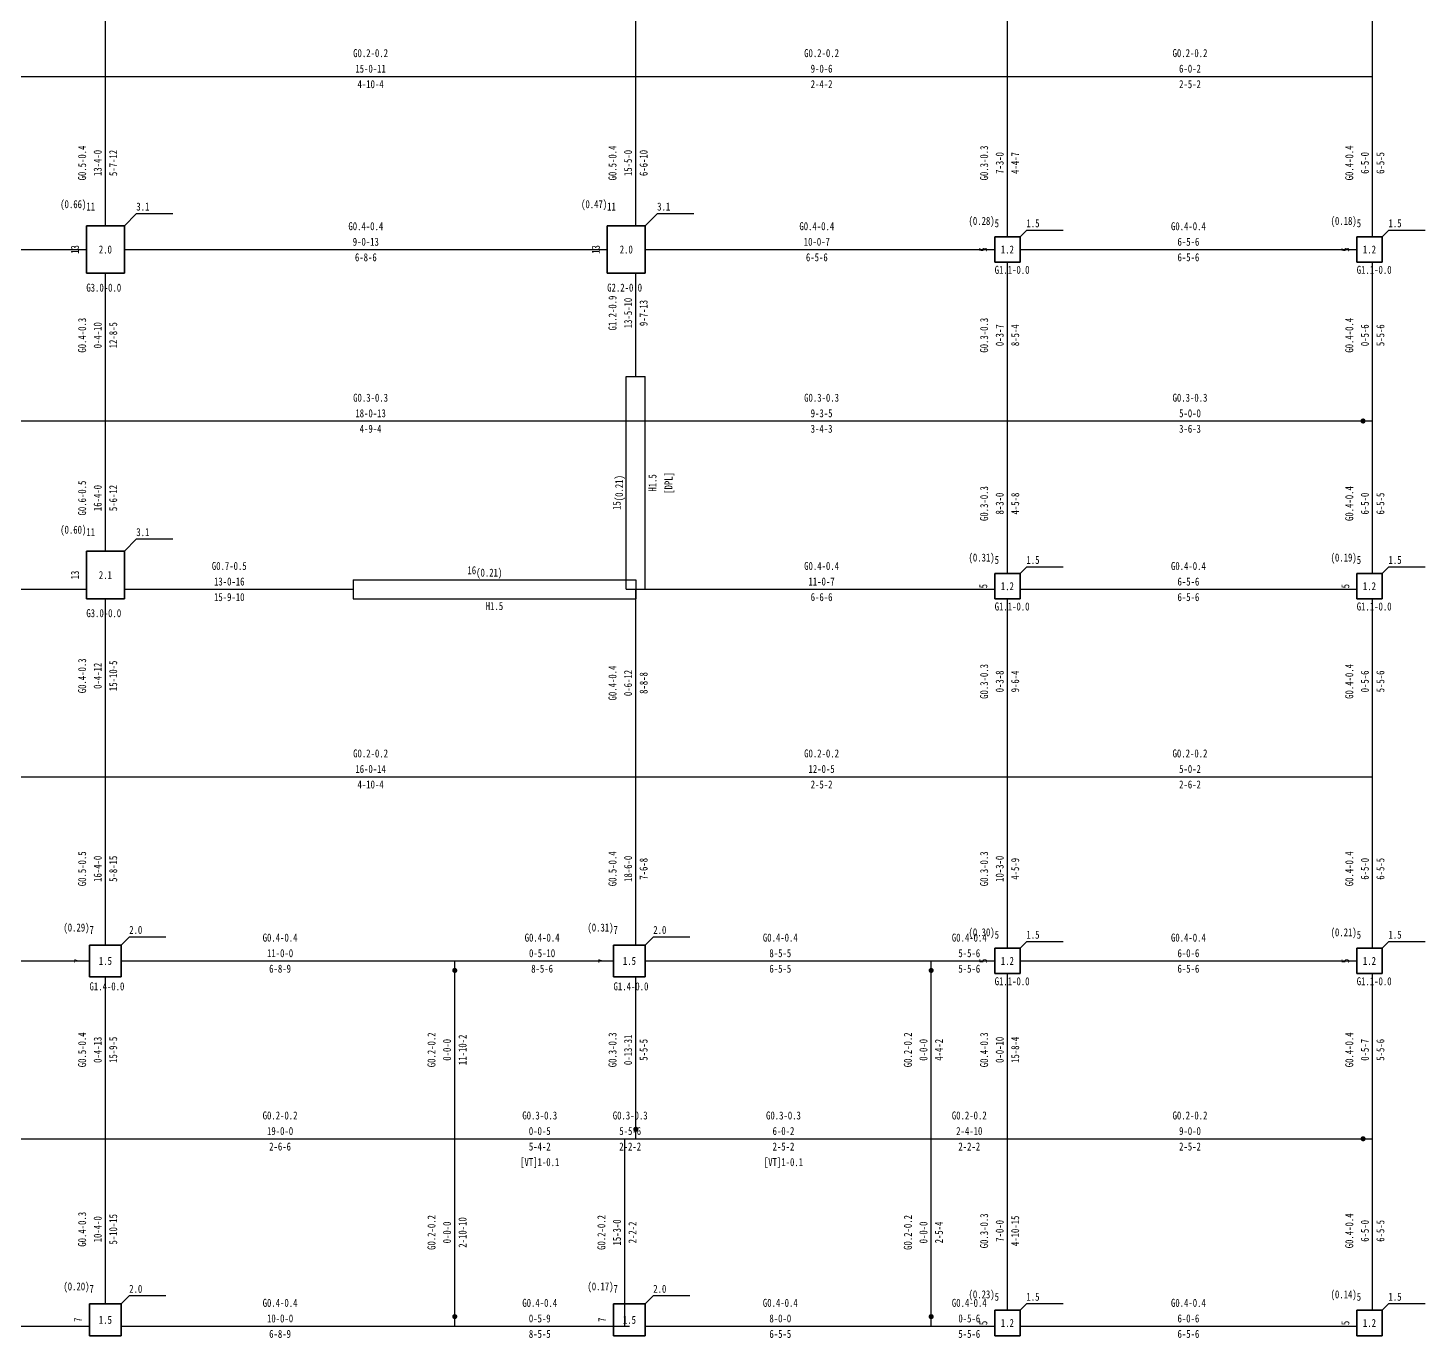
# Model space of a CAD drawing. Header units: millimetres. Extents: x -1455 to 850709, y 32926 to 221881.
# Drawn here: x 51281 to 73276, y 119863 to 140488 of the extents above; entities that cross this region are included whole.
import ezdxf
from ezdxf.enums import TextEntityAlignment as Align

# ---------------------------------------------------------------- set-up
doc = ezdxf.new("R2010")
doc.units = ezdxf.units.MM
for name, color, linetype, lineweight in [('层15100', 134, 'Continuous', 25), ('层15101', 52, 'Continuous', 25), ('层15103', 84, 'Continuous', 25), ('层15220', 4, 'Continuous', 25), ('层15221', 2, 'Continuous', 25), ('层15223', 3, 'Continuous', 25)]:
    doc.layers.add(name, color=color, linetype=linetype, lineweight=lineweight)
doc.styles.add('宋体', font='')
doc.styles.get('宋体').set_extended_font_data('宋体')

# ---------------------------------------------------------------- blocks, each defined once
blk = doc.blocks.new('2FLOOR')
at = {"layer": '层15100'}
for p, q in [((66.7, 19.725), (66.7, 22.25)), ((72.45, 19.725), (72.449, 22.25)), ((52.5, 19.725), (52.5, 22.05)), ((60.85, 19.725), (60.85, 22.075)), ((52.5, 17.375), (52.5, 19.725)), ((60.85, 17.375), (60.85, 19.725)), ((66.7, 17.2), (66.7, 19.725)), ((72.449, 17.2), (72.45, 19.725)), ((44.4, 17), (52.2, 17)), ((52.8, 17), (60.4, 17)), ((61, 17), (66.5, 17)), ((66.9, 17), (72.2, 17)), ((66.7, 14.3), (66.7, 16.8)), ((72.45, 14.3), (72.449, 16.8)), ((52.5, 14.3), (52.5, 16.625)), ((52.5, 12.25), (52.5, 14.3)), ((66.7, 11.9), (66.7, 14.3)), ((72.449, 11.9), (72.45, 14.3)), ((44.4, 11.651), (52.2, 11.651)), ((52.5, 8.7), (52.5, 11.5)), ((52.8, 11.651), (56.4, 11.65)), ((60.85, 11.65), (66.5, 11.651)), ((60.85, 8.7), (60.85, 11.65)), ((66.7, 8.7), (66.7, 11.5)), ((66.9, 11.65), (72.2, 11.65)), ((72.45, 8.7), (72.449, 11.5)), ((52.5, 6.05), (52.5, 8.7)), ((60.85, 6.05), (60.85, 8.7)), ((66.7, 6), (66.7, 8.7)), ((72.449, 6), (72.45, 8.7)), ((44.35, 5.8), (52.25, 5.8)), ((52.75, 5.8), (58, 5.8)), ((58, 5.8), (60.5, 5.8)), ((61, 5.8), (65.5, 5.8)), ((65.5, 5.8), (66.5, 5.8)), ((66.9, 5.8), (72.2, 5.8)), ((52.5, 3), (52.5, 5.55)), ((66.7, 3), (66.7, 5.6)), ((72.45, 3), (72.449, 5.6)), ((52.5, 0.4), (52.5, 3)), ((66.7, 0.3), (66.7, 3)), ((72.449, 0.3), (72.45, 3)), ((44.35, 0.05), (52.25, 0.05)), ((52.75, 0.05), (58, 0.05)), ((58, 0.05), (60.675, 0.05)), ((61, 0.05), (65.5, 0.05)), ((65.5, 0.05), (66.5, 0.05)), ((66.9, 0.05), (72.2, 0.05))]:
    blk.add_line(p, q, dxfattribs=at)
at = {"layer": '层15100', "color": 4}
for p, q in [((44.1, 19.725), (52.5, 19.725)), ((52.5, 19.725), (60.85, 19.725)), ((60.85, 19.725), (66.7, 19.725)), ((66.7, 19.725), (72.45, 19.725)), ((44.1, 14.3), (52.5, 14.3)), ((52.5, 14.3), (60.85, 14.3)), ((60.85, 14.3), (66.7, 14.3)), ((66.7, 14.3), (72.45, 14.3)), ((44.1, 8.7), (52.5, 8.7)), ((52.5, 8.7), (60.85, 8.7)), ((60.85, 8.7), (66.7, 8.7)), ((66.7, 8.7), (72.45, 8.7)), ((58, 3), (58, 5.8)), ((65.5, 3), (65.5, 5.8)), ((60.85, 3), (60.85, 5.55)), ((44.1, 3), (52.5, 3)), ((52.5, 3), (58, 3)), ((58, 0.05), (58, 3)), ((58, 3), (60.675, 3)), ((60.675, 0.05), (60.675, 3)), ((60.675, 3), (60.85, 3)), ((60.85, 3), (65.5, 3)), ((65.5, 0.05), (65.5, 3)), ((65.5, 3), (66.7, 3)), ((66.7, 3), (72.45, 3)), ((60.675, 0.05), (60.75, 0.05))]:
    blk.add_line(p, q, dxfattribs=at)
at = {"layer": '层15100', "color": 2}
blk.add_line((60.85, 15), (60.85, 16.625), dxfattribs=at)
at = {"layer": '层15100', "color": 1, "linetype": 'Continuous', "const_width": 0.04}
for points in [[(72.32, 14.3, 1), (72.28, 14.3, 1)], [(58.02, 5.65, 1), (57.98, 5.65, 1)], [(65.52, 5.65, 1), (65.48, 5.65, 1)], [(60.87, 3.15, 1), (60.83, 3.15, 1)], [(72.32, 3, 1), (72.28, 3, 1)], [(58.02, 0.2, 1), (57.98, 0.2, 1)], [(65.52, 0.2, 1), (65.48, 0.2, 1)]]:
    blk.add_lwpolyline(points, format="xyb", close=True, dxfattribs=at)
at = {"layer": '层15103'}
for p, q in [((60.7, 14.3), (60.7, 15)), ((60.7, 15), (61, 15)), ((61, 14.3), (61, 15)), ((60.7, 11.65), (60.7, 14.3)), ((61, 11.65), (61, 14.3)), ((56.4, 11.8), (60.85, 11.8)), ((56.4, 11.8), (56.4, 11.5)), ((60.85, 11.8), (60.85, 11.5)), ((56.4, 11.5), (60.85, 11.5)), ((60.7, 11.65), (61, 11.65))]:
    blk.add_line(p, q, dxfattribs=at)
at = {"layer": '层15221'}
for p, q in [((52.8, 17.375), (52.987, 17.562)), ((53.563, 17.562), (52.987, 17.562)), ((61, 17.375), (61.187, 17.562)), ((61.763, 17.562), (61.187, 17.562)), ((66.9, 17.2), (67, 17.3)), ((67.576, 17.3), (67, 17.3)), ((72.6, 17.2), (72.7, 17.3)), ((73.276, 17.3), (72.7, 17.3)), ((52.8, 12.25), (52.987, 12.438)), ((53.563, 12.438), (52.987, 12.438)), ((66.9, 11.9), (67, 12)), ((67.576, 12), (67, 12)), ((72.6, 11.9), (72.7, 12)), ((73.276, 12), (72.7, 12)), ((52.75, 6.05), (52.875, 6.175)), ((53.451, 6.175), (52.875, 6.175)), ((61, 6.05), (61.125, 6.175)), ((61.701, 6.175), (61.125, 6.175)), ((66.9, 6), (67, 6.1)), ((67.576, 6.1), (67, 6.1)), ((72.6, 6), (72.7, 6.1)), ((73.276, 6.1), (72.7, 6.1)), ((52.75, 0.4), (52.875, 0.525)), ((53.451, 0.525), (52.875, 0.525)), ((61, 0.4), (61.125, 0.525)), ((61.701, 0.525), (61.125, 0.525)), ((66.9, 0.3), (67, 0.4)), ((67.576, 0.4), (67, 0.4)), ((72.6, 0.3), (72.7, 0.4)), ((73.276, 0.4), (72.7, 0.4))]:
    blk.add_line(p, q, dxfattribs=at)
at = {"layer": '层15220', "style": '宋体', "width": 0.8}
for s, p in [('G0.2-0.2', (56.675, 20.092)), ('G0.2-0.2', (63.775, 20.092)), ('G0.2-0.2', (69.575, 20.092)), ('15-0-11', (56.675, 19.847)), ('9-0-6', (63.775, 19.847)), ('6-0-2', (69.575, 19.847)), ('4-10-4', (56.675, 19.603)), ('2-4-2', (63.775, 19.603)), ('2-5-2', (69.575, 19.603)), ('G0.4-0.4', (56.6, 17.367)), ('G0.4-0.4', (63.7, 17.367)), ('G0.4-0.4', (69.55, 17.367)), ('9-0-13', (56.6, 17.122)), ('10-0-7', (63.7, 17.122)), ('6-5-6', (69.55, 17.122)), ('6-8-6', (56.6, 16.878)), ('6-5-6', (63.7, 16.878)), ('6-5-6', (69.55, 16.878)), ('G0.3-0.3', (56.675, 14.667)), ('G0.3-0.3', (63.775, 14.667)), ('G0.3-0.3', (69.575, 14.667)), ('18-0-13', (56.675, 14.422)), ('9-3-5', (63.775, 14.422)), ('5-0-0', (69.575, 14.422)), ('4-9-4', (56.675, 14.178)), ('3-4-3', (63.775, 14.178)), ('3-6-3', (69.575, 14.178)), ('G0.7-0.5', (54.45, 12.018)), ('G0.4-0.4', (63.775, 12.018)), ('G0.4-0.4', (69.55, 12.017)), ('13-0-16', (54.45, 11.773)), ('11-0-7', (63.775, 11.773)), ('6-5-6', (69.55, 11.772)), ('15-9-10', (54.45, 11.528)), ('6-6-6', (63.775, 11.528)), ('6-5-6', (69.55, 11.528)), ('G0.2-0.2', (56.675, 9.067)), ('G0.2-0.2', (63.775, 9.067)), ('G0.2-0.2', (69.575, 9.067)), ('16-0-14', (56.675, 8.822)), ('12-0-5', (63.775, 8.822)), ('5-0-2', (69.575, 8.822)), ('4-10-4', (56.675, 8.578)), ('2-5-2', (63.775, 8.578)), ('2-6-2', (69.575, 8.578)), ('G0.4-0.4', (55.25, 6.167)), ('G0.4-0.4', (59.375, 6.167)), ('G0.4-0.4', (63.125, 6.167)), ('G0.4-0.4', (66.1, 6.167)), ('G0.4-0.4', (69.55, 6.167)), ('11-0-0', (55.25, 5.922)), ('0-5-10', (59.375, 5.922)), ('8-5-5', (63.125, 5.922)), ('5-5-6', (66.1, 5.922)), ('6-0-6', (69.55, 5.922)), ('6-8-9', (55.25, 5.678)), ('8-5-6', (59.375, 5.678)), ('6-5-5', (63.125, 5.678)), ('5-5-6', (66.1, 5.678)), ('6-5-6', (69.55, 5.678)), ('G0.2-0.2', (55.25, 3.367)), ('G0.3-0.3', (59.338, 3.367)), ('G0.3-0.3', (60.762, 3.367)), ('G0.3-0.3', (63.175, 3.367)), ('G0.2-0.2', (66.1, 3.367)), ('G0.2-0.2', (69.575, 3.367)), ('19-0-0', (55.25, 3.122)), ('0-0-5', (59.338, 3.122)), ('5-5-6', (60.762, 3.122)), ('6-0-2', (63.175, 3.122)), ('2-4-10', (66.1, 3.122)), ('9-0-0', (69.575, 3.122)), ('2-6-6', (55.25, 2.878)), ('5-4-2', (59.338, 2.878)), ('2-2-2', (60.762, 2.878)), ('2-5-2', (63.175, 2.878)), ('2-2-2', (66.1, 2.878)), ('2-5-2', (69.575, 2.878)), ('[VT]1-0.1', (59.338, 2.633)), ('[VT]1-0.1', (63.175, 2.633)), ('G0.4-0.4', (55.25, 0.417)), ('G0.4-0.4', (59.338, 0.417)), ('G0.4-0.4', (63.125, 0.417)), ('G0.4-0.4', (66.1, 0.417)), ('G0.4-0.4', (69.55, 0.417)), ('10-0-0', (55.25, 0.172)), ('0-5-9', (59.338, 0.172)), ('8-0-0', (63.125, 0.172)), ('0-5-6', (66.1, 0.172)), ('6-0-6', (69.55, 0.172)), ('6-8-9', (55.25, -0.072)), ('8-5-5', (59.338, -0.072)), ('6-5-5', (63.125, -0.072)), ('5-5-6', (66.1, -0.072)), ('6-5-6', (69.55, -0.072))]:
    blk.add_text(s, height=0.126, dxfattribs=at).set_placement(p, align=Align.MIDDLE_CENTER)
for s, rotation, p in [('G0.5-0.4', 89.9997, (52.133, 18.362)), ('13-4-0', 89.9997, (52.378, 18.362)), ('5-7-12', 89.9997, (52.622, 18.362)), ('G0.5-0.4', 89.9997, (60.483, 18.362)), ('15-5-0', 89.9997, (60.728, 18.362)), ('6-6-10', 89.9997, (60.972, 18.362)), ('G0.3-0.3', 89.9997, (66.333, 18.362)), ('7-3-0', 89.9997, (66.578, 18.362)), ('4-4-7', 89.9997, (66.822, 18.362)), ('G0.4-0.4', 89.98, (72.082, 18.363)), ('6-5-0', 89.98, (72.327, 18.363)), ('6-5-5', 89.98, (72.572, 18.362)), ('G1.2-0.9', 89.9997, (60.483, 16)), ('13-5-10', 89.9997, (60.728, 16)), ('9-7-13', 89.9997, (60.972, 16)), ('G0.4-0.3', 89.9997, (52.133, 15.65)), ('0-4-10', 89.9997, (52.378, 15.65)), ('12-8-5', 89.9997, (52.622, 15.65)), ('G0.3-0.3', 89.9997, (66.333, 15.65)), ('G0.4-0.4', 90.0194, (72.082, 15.65)), ('0-3-7', 89.9997, (66.578, 15.65)), ('8-5-4', 89.9997, (66.822, 15.65)), ('0-5-6', 90.0194, (72.327, 15.65)), ('5-5-6', 90.0194, (72.572, 15.65)), ('G0.6-0.5', 89.9997, (52.133, 13.087)), ('16-4-0', 89.9997, (52.378, 13.087)), ('5-6-12', 89.9997, (52.622, 13.087)), ('G0.3-0.3', 89.9997, (66.333, 13)), ('G0.4-0.4', 89.98, (72.082, 13)), ('8-3-0', 89.9997, (66.578, 13)), ('4-5-8', 89.9997, (66.822, 13)), ('6-5-0', 89.98, (72.327, 13)), ('6-5-5', 89.98, (72.572, 13)), ('G0.4-0.3', 89.9997, (52.133, 10.288)), ('0-4-12', 89.9997, (52.378, 10.288)), ('15-10-5', 89.9997, (52.622, 10.288)), ('G0.4-0.4', 89.9997, (60.483, 10.175)), ('0-6-12', 89.9997, (60.728, 10.175)), ('8-8-8', 89.9997, (60.972, 10.175)), ('G0.3-0.3', 89.9997, (66.333, 10.2)), ('0-3-8', 89.9997, (66.578, 10.2)), ('9-6-4', 89.9997, (66.822, 10.2)), ('G0.4-0.4', 90.0194, (72.082, 10.2)), ('0-5-6', 90.0194, (72.327, 10.2)), ('5-5-6', 90.0194, (72.572, 10.2)), ('G0.5-0.5', 89.9997, (52.133, 7.25)), ('G0.5-0.4', 89.9997, (60.483, 7.25)), ('G0.3-0.3', 89.9997, (66.333, 7.25)), ('G0.4-0.4', 89.98, (72.082, 7.25)), ('16-4-0', 89.9997, (52.378, 7.25)), ('5-8-15', 89.9997, (52.622, 7.25)), ('18-6-0', 89.9997, (60.728, 7.25)), ('7-6-8', 89.9997, (60.972, 7.25)), ('10-3-0', 89.9997, (66.578, 7.25)), ('4-5-9', 89.9997, (66.822, 7.25)), ('6-5-0', 89.98, (72.327, 7.25)), ('6-5-5', 89.98, (72.572, 7.25)), ('G0.5-0.4', 89.9997, (52.133, 4.4)), ('G0.2-0.2', 89.9997, (57.633, 4.4)), ('11-10-2', 89.9997, (58.122, 4.4)), ('G0.3-0.3', 89.9997, (60.483, 4.4)), ('0-13-31', 89.9997, (60.728, 4.4)), ('G0.2-0.2', 89.9997, (65.133, 4.4)), ('G0.4-0.3', 89.9997, (66.333, 4.4)), ('G0.4-0.4', 90.0194, (72.082, 4.4)), ('0-4-13', 89.9997, (52.378, 4.4)), ('15-9-5', 89.9997, (52.622, 4.4)), ('0-0-0', 89.9997, (57.878, 4.4)), ('5-5-5', 89.9997, (60.972, 4.4)), ('0-0-0', 89.9997, (65.378, 4.4)), ('4-4-2', 89.9997, (65.622, 4.4)), ('0-0-10', 89.9997, (66.578, 4.4)), ('15-8-4', 89.9997, (66.822, 4.4)), ('0-5-7', 90.0194, (72.327, 4.4)), ('5-5-6', 90.0194, (72.572, 4.4)), ('G0.4-0.3', 89.9997, (52.133, 1.575)), ('10-4-0', 89.9997, (52.378, 1.575)), ('5-10-15', 89.9997, (52.622, 1.575)), ('G0.2-0.2', 89.9997, (57.633, 1.525)), ('G0.2-0.2', 89.9997, (60.308, 1.525)), ('G0.2-0.2', 89.9997, (65.133, 1.525)), ('G0.3-0.3', 89.9997, (66.333, 1.55)), ('4-10-15', 89.9997, (66.822, 1.55)), ('G0.4-0.4', 89.98, (72.082, 1.55)), ('0-0-0', 89.9997, (57.878, 1.525)), ('2-10-10', 89.9997, (58.122, 1.525)), ('15-3-0', 89.9997, (60.553, 1.525)), ('2-2-2', 89.9997, (60.797, 1.525)), ('0-0-0', 89.9997, (65.378, 1.525)), ('2-5-4', 89.9997, (65.622, 1.525)), ('7-0-0', 89.9997, (66.578, 1.55)), ('6-5-0', 89.98, (72.327, 1.55)), ('6-5-5', 89.98, (72.572, 1.55))]:
    blk.add_text(s, height=0.126, rotation=rotation, dxfattribs=at).set_placement(p, align=Align.MIDDLE_CENTER)
at = {"layer": '层15221', "style": '宋体', "width": 0.8}
for s, p in [('(0.66)', (52.2, 17.613)), ('(0.47)', (60.4, 17.613)), ('(0.28)', (66.5, 17.35)), ('(0.18)', (72.2, 17.35)), ('(0.60)', (52.2, 12.488)), ('(0.31)', (66.5, 12.05)), ('(0.19)', (72.2, 12.05)), ('(0.29)', (52.25, 6.225)), ('(0.31)', (60.5, 6.225)), ('(0.30)', (66.5, 6.15)), ('(0.21)', (72.2, 6.15)), ('(0.20)', (52.25, 0.575)), ('(0.17)', (60.5, 0.575)), ('(0.23)', (66.5, 0.45)), ('(0.14)', (72.2, 0.45))]:
    blk.add_text(s, height=0.126, dxfattribs=at).set_placement(p, align=Align.BOTTOM_RIGHT)
for s, p in [('11', (52.2, 17.613)), ('3.1', (52.987, 17.613)), ('11', (60.4, 17.613)), ('3.1', (61.187, 17.613)), ('5', (66.5, 17.35)), ('1.5', (67, 17.35)), ('5', (72.2, 17.35)), ('1.5', (72.7, 17.35)), ('11', (52.2, 12.488)), ('3.1', (52.987, 12.488)), ('5', (66.5, 12.05)), ('1.5', (67, 12.05)), ('5', (72.2, 12.05)), ('1.5', (72.7, 12.05)), ('7', (52.25, 6.225)), ('2.0', (52.875, 6.225)), ('7', (60.5, 6.225)), ('2.0', (61.125, 6.225)), ('5', (66.5, 6.15)), ('1.5', (67, 6.15)), ('5', (72.2, 6.15)), ('1.5', (72.7, 6.15)), ('7', (52.25, 0.575)), ('2.0', (52.875, 0.575)), ('7', (60.5, 0.575)), ('2.0', (61.125, 0.575)), ('5', (66.5, 0.45)), ('1.5', (67, 0.45)), ('5', (72.2, 0.45)), ('1.5', (72.7, 0.45))]:
    blk.add_text(s, height=0.126, dxfattribs=at).set_placement(p)
for s, p in [('13', (52.02, 17)), ('13', (60.22, 17)), ('5', (66.32, 17)), ('5', (72.02, 17)), ('13', (52.02, 11.875)), ('5', (66.32, 11.7)), ('5', (72.02, 11.7)), ('7', (52.07, 5.8)), ('7', (60.32, 5.8)), ('5', (66.32, 5.8)), ('5', (72.02, 5.8)), ('7', (52.07, 0.15)), ('7', (60.32, 0.15)), ('5', (66.32, 0.1)), ('5', (72.02, 0.1))]:
    blk.add_text(s, height=0.126, rotation=89.9997, dxfattribs=at).set_placement(p, align=Align.MIDDLE_CENTER)
for s, p in [('2.0', (52.5, 17)), ('2.0', (60.7, 17)), ('1.2', (66.7, 17)), ('1.2', (72.4, 17)), ('2.1', (52.5, 11.875)), ('1.2', (66.7, 11.7)), ('1.2', (72.4, 11.7)), ('1.5', (52.5, 5.8)), ('1.5', (60.75, 5.8)), ('1.2', (66.7, 5.8)), ('1.2', (72.4, 5.8)), ('1.5', (52.5, 0.15)), ('1.5', (60.75, 0.15)), ('1.2', (66.7, 0.1)), ('1.2', (72.4, 0.1))]:
    blk.add_text(s, height=0.126, dxfattribs=at).set_placement(p, align=Align.MIDDLE_CENTER)
for s, p in [('G1.1-0.0', (66.5, 16.68)), ('G1.1-0.0', (72.2, 16.68)), ('G3.0-0.0', (52.2, 16.4)), ('G2.2-0.0', (60.4, 16.4)), ('G1.1-0.0', (66.5, 11.38)), ('G1.1-0.0', (72.2, 11.38)), ('G3.0-0.0', (52.2, 11.275)), ('G1.1-0.0', (66.5, 5.48)), ('G1.1-0.0', (72.2, 5.48)), ('G1.4-0.0', (52.25, 5.4)), ('G1.4-0.0', (60.5, 5.4))]:
    blk.add_text(s, height=0.126, dxfattribs=at).set_placement(p, align=Align.MIDDLE_LEFT)
at = {"layer": '层15223', "style": '宋体', "width": 0.8}
blk.add_text('(0.21)', height=0.126, rotation=89.9997, dxfattribs=at).set_placement((60.65, 13.037))
for s, p in [('H1.5', (61.05, 13.325)), ('[DPL]', (61.302, 13.325))]:
    blk.add_text(s, height=0.126, rotation=89.9997, dxfattribs=at).set_placement(p, align=Align.TOP_CENTER)
blk.add_text('15', height=0.126, rotation=89.9997, dxfattribs=at).set_placement((60.65, 13.037), align=Align.BOTTOM_RIGHT)
blk.add_text('16', height=0.126, dxfattribs=at).set_placement((58.337, 11.85), align=Align.BOTTOM_RIGHT)
blk.add_text('(0.21)', height=0.126, dxfattribs=at).set_placement((58.337, 11.85))
blk.add_text('H1.5', height=0.126, dxfattribs=at).set_placement((58.625, 11.45), align=Align.TOP_CENTER)
at = {"layer": '层15101'}
mesh = blk.add_polyface(dxfattribs=at)
corners = [(52.2, 16.625), (52.8, 16.625), (52.8, 16.625), (52.2, 16.625), (52.8, 16.625), (52.8, 17.375), (52.8, 17.375), (52.8, 16.625), (52.8, 17.375), (52.2, 17.375), (52.2, 17.375), (52.8, 17.375), (52.2, 17.375), (52.2, 16.625), (52.2, 16.625), (52.2, 17.375)]
mesh.append_faces([[corners[k] for k in face] for face in [(0, 1, 2, 3), (4, 5, 6, 7), (8, 9, 10, 11), (12, 13, 14, 15)]])
mesh = blk.add_polyface(dxfattribs=at)
corners = [(60.4, 16.625), (61, 16.625), (61, 16.625), (60.4, 16.625), (61, 16.625), (61, 17.375), (61, 17.375), (61, 16.625), (61, 17.375), (60.4, 17.375), (60.4, 17.375), (61, 17.375), (60.4, 17.375), (60.4, 16.625), (60.4, 16.625), (60.4, 17.375)]
mesh.append_faces([[corners[k] for k in face] for face in [(0, 1, 2, 3), (4, 5, 6, 7), (8, 9, 10, 11), (12, 13, 14, 15)]])
mesh = blk.add_polyface(dxfattribs=at)
corners = [(66.5, 16.8), (66.9, 16.8), (66.9, 16.8), (66.5, 16.8), (66.9, 16.8), (66.9, 17.2), (66.9, 17.2), (66.9, 16.8), (66.9, 17.2), (66.5, 17.2), (66.5, 17.2), (66.9, 17.2), (66.5, 17.2), (66.5, 16.8), (66.5, 16.8), (66.5, 17.2)]
mesh.append_faces([[corners[k] for k in face] for face in [(0, 1, 2, 3), (4, 5, 6, 7), (8, 9, 10, 11), (12, 13, 14, 15)]])
mesh = blk.add_polyface(dxfattribs=at)
corners = [(72.2, 16.8), (72.6, 16.8), (72.6, 16.8), (72.2, 16.8), (72.6, 16.8), (72.6, 17.2), (72.6, 17.2), (72.6, 16.8), (72.6, 17.2), (72.2, 17.2), (72.2, 17.2), (72.6, 17.2), (72.2, 17.2), (72.2, 16.8), (72.2, 16.8), (72.2, 17.2)]
mesh.append_faces([[corners[k] for k in face] for face in [(0, 1, 2, 3), (4, 5, 6, 7), (8, 9, 10, 11), (12, 13, 14, 15)]])
mesh = blk.add_polyface(dxfattribs=at)
corners = [(52.2, 11.5), (52.8, 11.5), (52.8, 11.5), (52.2, 11.5), (52.8, 11.5), (52.8, 12.25), (52.8, 12.25), (52.8, 11.5), (52.8, 12.25), (52.2, 12.25), (52.2, 12.25), (52.8, 12.25), (52.2, 12.25), (52.2, 11.5), (52.2, 11.5), (52.2, 12.25)]
mesh.append_faces([[corners[k] for k in face] for face in [(0, 1, 2, 3), (4, 5, 6, 7), (8, 9, 10, 11), (12, 13, 14, 15)]])
mesh = blk.add_polyface(dxfattribs=at)
corners = [(66.5, 11.5), (66.9, 11.5), (66.9, 11.5), (66.5, 11.5), (66.9, 11.5), (66.9, 11.9), (66.9, 11.9), (66.9, 11.5), (66.9, 11.9), (66.5, 11.9), (66.5, 11.9), (66.9, 11.9), (66.5, 11.9), (66.5, 11.5), (66.5, 11.5), (66.5, 11.9)]
mesh.append_faces([[corners[k] for k in face] for face in [(0, 1, 2, 3), (4, 5, 6, 7), (8, 9, 10, 11), (12, 13, 14, 15)]])
mesh = blk.add_polyface(dxfattribs=at)
corners = [(72.2, 11.5), (72.6, 11.5), (72.6, 11.5), (72.2, 11.5), (72.6, 11.5), (72.6, 11.9), (72.6, 11.9), (72.6, 11.5), (72.6, 11.9), (72.2, 11.9), (72.2, 11.9), (72.6, 11.9), (72.2, 11.9), (72.2, 11.5), (72.2, 11.5), (72.2, 11.9)]
mesh.append_faces([[corners[k] for k in face] for face in [(0, 1, 2, 3), (4, 5, 6, 7), (8, 9, 10, 11), (12, 13, 14, 15)]])
mesh = blk.add_polyface(dxfattribs=at)
corners = [(52.25, 5.55), (52.75, 5.55), (52.75, 5.55), (52.25, 5.55), (52.75, 5.55), (52.75, 6.05), (52.75, 6.05), (52.75, 5.55), (52.75, 6.05), (52.25, 6.05), (52.25, 6.05), (52.75, 6.05), (52.25, 6.05), (52.25, 5.55), (52.25, 5.55), (52.25, 6.05)]
mesh.append_faces([[corners[k] for k in face] for face in [(0, 1, 2, 3), (4, 5, 6, 7), (8, 9, 10, 11), (12, 13, 14, 15)]])
mesh = blk.add_polyface(dxfattribs=at)
corners = [(60.5, 5.55), (61, 5.55), (61, 5.55), (60.5, 5.55), (61, 5.55), (61, 6.05), (61, 6.05), (61, 5.55), (61, 6.05), (60.5, 6.05), (60.5, 6.05), (61, 6.05), (60.5, 6.05), (60.5, 5.55), (60.5, 5.55), (60.5, 6.05)]
mesh.append_faces([[corners[k] for k in face] for face in [(0, 1, 2, 3), (4, 5, 6, 7), (8, 9, 10, 11), (12, 13, 14, 15)]])
mesh = blk.add_polyface(dxfattribs=at)
corners = [(66.5, 5.6), (66.9, 5.6), (66.9, 5.6), (66.5, 5.6), (66.9, 5.6), (66.9, 6), (66.9, 6), (66.9, 5.6), (66.9, 6), (66.5, 6), (66.5, 6), (66.9, 6), (66.5, 6), (66.5, 5.6), (66.5, 5.6), (66.5, 6)]
mesh.append_faces([[corners[k] for k in face] for face in [(0, 1, 2, 3), (4, 5, 6, 7), (8, 9, 10, 11), (12, 13, 14, 15)]])
mesh = blk.add_polyface(dxfattribs=at)
corners = [(72.2, 5.6), (72.6, 5.6), (72.6, 5.6), (72.2, 5.6), (72.6, 5.6), (72.6, 6), (72.6, 6), (72.6, 5.6), (72.6, 6), (72.2, 6), (72.2, 6), (72.6, 6), (72.2, 6), (72.2, 5.6), (72.2, 5.6), (72.2, 6)]
mesh.append_faces([[corners[k] for k in face] for face in [(0, 1, 2, 3), (4, 5, 6, 7), (8, 9, 10, 11), (12, 13, 14, 15)]])
mesh = blk.add_polyface(dxfattribs=at)
corners = [(52.25, -0.1), (52.75, -0.1), (52.75, -0.1), (52.25, -0.1), (52.75, -0.1), (52.75, 0.4), (52.75, 0.4), (52.75, -0.1), (52.75, 0.4), (52.25, 0.4), (52.25, 0.4), (52.75, 0.4), (52.25, 0.4), (52.25, -0.1), (52.25, -0.1), (52.25, 0.4)]
mesh.append_faces([[corners[k] for k in face] for face in [(0, 1, 2, 3), (4, 5, 6, 7), (8, 9, 10, 11), (12, 13, 14, 15)]])
mesh = blk.add_polyface(dxfattribs=at)
corners = [(60.5, -0.1), (61, -0.1), (61, -0.1), (60.5, -0.1), (61, -0.1), (61, 0.4), (61, 0.4), (61, -0.1), (61, 0.4), (60.5, 0.4), (60.5, 0.4), (61, 0.4), (60.5, 0.4), (60.5, -0.1), (60.5, -0.1), (60.5, 0.4)]
mesh.append_faces([[corners[k] for k in face] for face in [(0, 1, 2, 3), (4, 5, 6, 7), (8, 9, 10, 11), (12, 13, 14, 15)]])
mesh = blk.add_polyface(dxfattribs=at)
corners = [(66.5, -0.1), (66.9, -0.1), (66.9, -0.1), (66.5, -0.1), (66.9, -0.1), (66.9, 0.3), (66.9, 0.3), (66.9, -0.1), (66.9, 0.3), (66.5, 0.3), (66.5, 0.3), (66.9, 0.3), (66.5, 0.3), (66.5, -0.1), (66.5, -0.1), (66.5, 0.3)]
mesh.append_faces([[corners[k] for k in face] for face in [(0, 1, 2, 3), (4, 5, 6, 7), (8, 9, 10, 11), (12, 13, 14, 15)]])
mesh = blk.add_polyface(dxfattribs=at)
corners = [(72.2, -0.1), (72.6, -0.1), (72.6, -0.1), (72.2, -0.1), (72.6, -0.1), (72.6, 0.3), (72.6, 0.3), (72.6, -0.1), (72.6, 0.3), (72.2, 0.3), (72.2, 0.3), (72.6, 0.3), (72.2, 0.3), (72.2, -0.1), (72.2, -0.1), (72.2, 0.3)]
mesh.append_faces([[corners[k] for k in face] for face in [(0, 1, 2, 3), (4, 5, 6, 7), (8, 9, 10, 11), (12, 13, 14, 15)]])

msp = doc.modelspace()

# ---------------------------------------------------------------- block references
at = {"xscale": 1000, "yscale": 1000, "zscale": 1000}
msp.add_blockref('2FLOOR', (0, 120000), dxfattribs=at)

doc.saveas('drawing.dxf')
